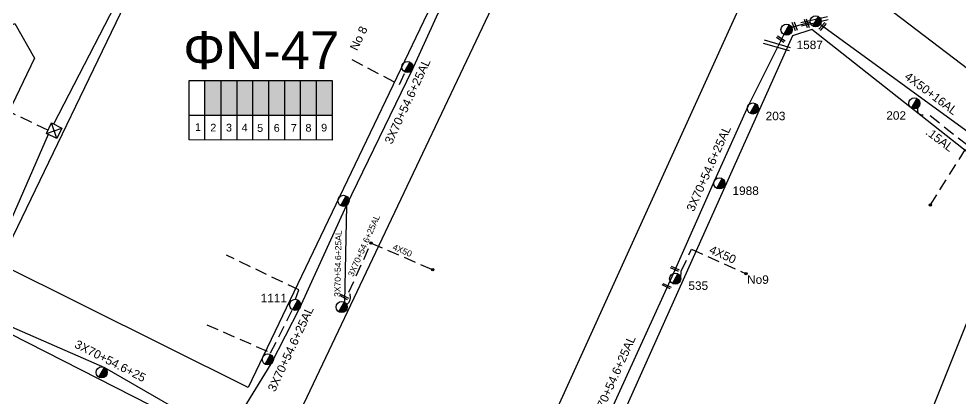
# Model space of a CAD drawing. Header units: millimetres. Extents: x 1421 to 7149, y 883 to 1925.
# Drawn here: x 5331.4 to 5531.3, y 1450.6 to 1531.1 of the extents above; entities that cross this region are included whole.
import ezdxf

# ---------------------------------------------------------------- set-up
doc = ezdxf.new("R2010")
doc.units = ezdxf.units.MM
doc.linetypes.add('DASHED', pattern=[19.05, 12.7, -6.35])
for name, color, linetype in [('Pillar', 7, 'Continuous'), ('Άγνωστα', 7, 'Continuous'), ('Γυμνά εναέρια ΧΤ και ΦΟΠ (3Φ)   4x50+16AL', 7, 'Continuous'), ('Διαφημιστική πινακίδα', 7, 'Continuous'), ('Καλώδια ΧΤ   3x150+50CU', 7, 'DASHED'), ('Καλώδια ΧΤ   3x150+70AL', 7, 'DASHED'), ('Μηχανική τομή', 7, 'Continuous'), ('Πλεκτός Στύλος', 7, 'Continuous'), ('Στύλος ΦΜ', 7, 'Continuous'), ('Στύλος ΦΜ @ 1', 7, 'Continuous'), ('Συνδέσεις', 7, 'Continuous'), ('Συνεστραμμένα ΧΤ   3x70+54.6+25 AL', 7, 'SYN_LINE'), ('Τομή', 7, 'Continuous'), ('Υπόβαθρο ΔΕΗ', 7, 'Continuous'), ('Υπόγεια καλώδια Παροχών ΧΤ   4x50AL', 7, 'DASHED')]:
    doc.layers.add(name, color=color, linetype=linetype)
doc.styles.get("Standard").update_dxf_attribs({"font": 'ARIAL.TTF'})
doc.linetypes.add('SYN_LINE', pattern='A,0.5,-0.0001,["/\\/\\/\\/",Standard,S=0.1,R=0,X=0,Y=-0.05],-0.25', length=0.7501)

# ---------------------------------------------------------------- blocks, each defined once
blk = doc.blocks.new('ΥΠΑΡΧΩΝ ΤΣΙΜΕΝΤΕΝΙΟΣ ΣΤΥΛΟΣ')
at = {"layer": 'Στύλος ΦΜ'}
blk.add_hatch(color=256, dxfattribs=at).paths.add_polyline_path([(-1.29, -2.28, 0.574793), (2.62, 0, 0.268822), (1.3, 2.27)])
blk.add_line((-1.29, -2.28), (1.3, 2.27), dxfattribs=at)
blk.add_circle((0, 0), 2.62, dxfattribs=at)
at = {"layer": 'Στύλος ΦΜ', "flags": 4}
for tag, p in [('ΑΡΙΘΜΟΣ', (-4.68, 8.05)), ('ΤΥΠΟΣ', (-4.91, 3.03))]:
    blk.add_attdef(tag, p, '', height=4, dxfattribs=at)
blk = doc.blocks.new('_ΣΥΝΔΕΣΗ')
at = {"layer": 'Συνδέσεις', "linetype": 'SYN_LINE', "ltscale": 40}
blk.add_hatch(color=256, dxfattribs=at).paths.add_polyline_path([(0.5, -0.01, 1), (-0.5, -0.01, 1)])
at = {"layer": 'Συνδέσεις'}
blk.add_circle((0, -0.01), 0.5, dxfattribs=at)
blk = doc.blocks.new('ΜΗΧΑΝΙΚΗ ΤΟΜΗ')
at = {"layer": 'Μηχανική τομή', "ltscale": 40}
for p, q in [((-3.67, 1.17), (3.91, 1.17)), ((3.91, -0.38), (-3.67, -0.38))]:
    blk.add_line(p, q, dxfattribs=at)
blk = doc.blocks.new('STYLOS PLEKTOS')
at = {"ltscale": 40}
blk.add_lwpolyline([(731.77, 1613.62), (736.74, 1608.66), (731.77, 1608.66), (736.74, 1613.62)], dxfattribs=at)
at = {"layer": 'Διαφημιστική πινακίδα', "ltscale": 40}
blk.add_lwpolyline([(731.77, 1613.62), (736.74, 1613.62), (736.74, 1608.66), (731.77, 1608.66)], close=True, dxfattribs=at)
blk = doc.blocks.new('ΤΟΜΗ')
at = {"layer": 'Τομή', "ltscale": 40}
for p, q in [((10.95, 0.22), (-12.13, 0.22)), ((10.95, -2.57), (-12.13, -2.57))]:
    blk.add_line(p, q, dxfattribs=at)

msp = doc.modelspace()

# ---------------------------------------------------------------- hatches: boundary and pattern name
at = {"layer": 'Pillar', "linetype": 'DASHED', "lineweight": -3, "ltscale": 0.2}
h = msp.add_hatch(color=62, dxfattribs=at)
h.dxf.hatch_style = 1
h.paths.add_polyline_path([(5370.93, 1510.65), (5374.33, 1510.65), (5374.33, 1518.02), (5370.93, 1518.02)])
h = msp.add_hatch(color=85, dxfattribs=at)
h.dxf.hatch_style = 1
h.paths.add_polyline_path([(5374.41, 1510.65), (5377.8, 1510.65), (5377.8, 1518.02), (5374.41, 1518.02)])
h = msp.add_hatch(color=1, dxfattribs=at)
h.dxf.hatch_style = 1
h.paths.add_polyline_path([(5377.81, 1510.57), (5381.11, 1510.57), (5381.11, 1517.94), (5377.81, 1517.94)])
h = msp.add_hatch(color=30, dxfattribs=at)
h.dxf.hatch_style = 1
h.paths.add_polyline_path([(5384.5, 1518), (5381.11, 1518), (5381.11, 1510.63), (5384.5, 1510.63)])
h = msp.add_hatch(color=151, dxfattribs=at)
h.dxf.hatch_style = 1
h.paths.add_polyline_path([(5388.02, 1517.96), (5384.58, 1517.96), (5384.58, 1510.6), (5388.02, 1510.6)])
h = msp.add_hatch(color=5, dxfattribs=at)
h.dxf.hatch_style = 1
h.paths.add_polyline_path([(5391.29, 1518), (5387.91, 1518), (5387.91, 1510.62), (5391.29, 1510.62)])
at = {"layer": 'Pillar', "lineweight": -3, "ltscale": 0.1}
msp.add_hatch(color=50, dxfattribs=at).paths.add_polyline_path([(5394.62, 1518.02), (5391.23, 1518.02), (5391.23, 1510.64), (5394.62, 1510.64)])
at = {"layer": 'Pillar', "linetype": 'DASHED', "lineweight": -3, "ltscale": 0.2}
h = msp.add_hatch(color=6, dxfattribs=at)
h.dxf.hatch_style = 1
h.paths.add_polyline_path([(5397.97, 1518.01), (5394.58, 1518.01), (5394.58, 1510.63), (5397.97, 1510.63)])

# ---------------------------------------------------------------- linework, layer by layer
at = {"layer": 'Pillar', "lineweight": -3, "ltscale": 40}
for points in [[(5367.61, 1505.38), (5367.61, 1518.02), (5397.94, 1518.02), (5397.94, 1505.35), (5367.61, 1505.38)], [(5370.94, 1505.38), (5370.94, 1518.02)], [(5374.38, 1505.37), (5374.38, 1518.02)], [(5377.81, 1505.37), (5377.82, 1518.02)], [(5381.11, 1505.37), (5381.11, 1518.02)], [(5384.5, 1505.36), (5384.5, 1518.02)], [(5387.89, 1505.36), (5387.9, 1518.02)], [(5391.23, 1505.36), (5391.23, 1518.02)], [(5394.62, 1505.35), (5394.62, 1518.02)], [(5367.61, 1510.66), (5397.94, 1510.63)]]:
    msp.add_lwpolyline(points, dxfattribs=at)
at = {"layer": 'Γυμνά εναέρια ΧΤ και ΦΟΠ (3Φ)   4x50+16AL', "color": 85, "lineweight": -3, "ltscale": 0.2}
msp.add_lwpolyline([(5556.88, 1489.61), (5501.57, 1529.88)], dxfattribs=at)
at = {"layer": 'Καλώδια ΧΤ   3x150+50CU', "color": 85, "lineweight": -3, "ltscale": 0.2}
for points in [[(5402.11, 1522.43), (5412.25, 1517.17), (5413.44, 1519.79)], [(5371.36, 1466.13), (5384.9, 1460.21), (5389.53, 1469.34)]]:
    msp.add_lwpolyline(points, dxfattribs=at)
msp.add_lwpolyline([(5524.96, 1491.57), (5532.89, 1504.18), (5524.08, 1511.15, -1.083115), (5522.48, 1512.41, 4.822947)], format="xyb", dxfattribs=at)
at = {"layer": 'Καλώδια ΧΤ   3x150+70AL', "color": 85, "lineweight": -3, "ltscale": 0.2}
msp.add_lwpolyline([(5401.03, 1470.43, 0.401273), (5401.52, 1473.04), (5406.22, 1483.48)], format="xyb", dxfattribs=at)
at = {"layer": 'Συνεστραμμένα ΧΤ   3x70+54.6+25 AL', "color": 85, "lineweight": -3, "ltscale": 20}
msp.add_line((5401.01, 1491.47), (5400.57, 1470.92), dxfattribs=at)
msp.add_lwpolyline([(5376.01, 1443.19), (5385.04, 1457.86), (5391.11, 1469.74), (5401.01, 1491.47), (5414.92, 1520.23), (5437.58, 1569.85)], dxfattribs=at)
at = {"layer": 'Συνεστραμμένα ΧΤ   3x70+54.6+25 AL', "color": 30, "lineweight": -3, "ltscale": 20}
for points in [[(5356.16, 1542.36), (5338.82, 1508.76)], [(5337.66, 1506.56), (5321.91, 1470.47)]]:
    msp.add_lwpolyline(points, dxfattribs=at)
at = {"layer": 'Συνεστραμμένα ΧΤ   3x70+54.6+25 AL', "color": 133, "lineweight": -3, "ltscale": 20}
for points in [[(5495.47, 1529.34), (5499.45, 1530.42)], [(5493.85, 1527.77), (5486.25, 1512.64), (5479.16, 1496.74), (5470.06, 1476.34), (5454.98, 1443.29), (5442.28, 1410.44)]]:
    msp.add_lwpolyline(points, dxfattribs=at)
at = {"layer": 'Συνεστραμμένα ΧΤ   3x70+54.6+25 AL', "color": 27, "lineweight": -3, "ltscale": 20}
msp.add_lwpolyline([(5322.51, 1468.87), (5349.59, 1457.04), (5374.41, 1442.76)], dxfattribs=at)
at = {"layer": 'Υπόβαθρο ΔΕΗ', "lineweight": -3, "ltscale": 0.2}
for points in [[(5544.08, 1511.93), (5503.17, 1543.12), (5525.75, 1592.37), (5530.65, 1593.77), (5568.02, 1552.98), (5552.22, 1513.82), (5544.08, 1511.93)], [(5380.1, 1452.83), (5327.31, 1479.11), (5357.78, 1542.14), (5434.06, 1577.37), (5436.81, 1571.26), (5380.1, 1452.83)], [(5435.35, 1425.44), (5486.67, 1538.62), (5451.1, 1566.48), (5447.04, 1565.62), (5391.24, 1447.93), (5435.35, 1425.44)], [(5316.33, 1484.44), (5283.39, 1500.69), (5283.39, 1507.21), (5330.56, 1530.14), (5334.79, 1522.78), (5316.33, 1484.44)], [(5447.16, 1419.11), (5502.69, 1391.55), (5543.75, 1494.16), (5499.78, 1528.83), (5495.67, 1527.51), (5447.16, 1419.11)], [(5297.54, 1417.7), (5322.07, 1468), (5374.24, 1441.52), (5351.66, 1394.44), (5297.54, 1417.7)]]:
    msp.add_lwpolyline(points, dxfattribs=at)
at = {"layer": 'Υπόγεια καλώδια Παροχών ΧΤ   4x50AL', "color": 30, "lineweight": -3, "ltscale": 0.2}
msp.add_lwpolyline([(5337.61, 1507.44), (5324.25, 1513.87)], dxfattribs=at)
at = {"layer": 'Υπόγεια καλώδια Παροχών ΧΤ   4x50AL', "color": 85, "lineweight": -3, "ltscale": 0.2}
for points in [[(5406.22, 1483.48), (5419.32, 1477.83)], [(5390.15, 1471.54), (5390.9, 1473.52), (5375.52, 1480.91)]]:
    msp.add_lwpolyline(points, dxfattribs=at)
at = {"layer": 'Υπόγεια καλώδια Παροχών ΧΤ   4x50AL', "color": 133, "lineweight": -3, "ltscale": 0.2}
msp.add_lwpolyline([(5471.97, 1475.98), (5472.08, 1477.54), (5474.26, 1482.18), (5485.84, 1476.98)], dxfattribs=at)

# ---------------------------------------------------------------- block references
at = {"layer": 'Μηχανική τομή', "lineweight": -3}
for p, xscale, yscale, zscale, rotation in [((5498.85, 1530.12), 0.2500000000006404, 0.2500000000006404, 0.2500000000006404, 109.8881905579281), ((5496.26, 1529.49), 0.2500000000006404, 0.2500000000006404, 0.2500000000006404, 109.8881905579281), ((5501.99, 1529.58), 0.2500000000003472, 0.2500000000003472, 0.2500000000003472, 228.5593554002892), ((5493.29, 1526.86), 0.2500000000006166, 0.2500000000006166, 0.2500000000006166, 146.0258502617781), ((5470.77, 1478.07), 0.2500000000010414, 0.2500000000010414, 0.2500000000010414, 156.4502699979086), ((5469.04, 1474.44), 0.2500000000008089, 0.2500000000008089, 0.2500000000008089, 155.367532116834), ((5400.42, 1471.99), 0.2500000000011469, 0.2500000000011469, 0.2500000000011469, 333.2671663722479)]:
    msp.add_blockref('ΜΗΧΑΝΙΚΗ ΤΟΜΗ', p, dxfattribs=dict(at, xscale=xscale, yscale=yscale, zscale=zscale, rotation=rotation))
at = {"layer": 'Πλεκτός Στύλος', "lineweight": -3, "xscale": 0.4999999999998146, "yscale": 0.4999999999998146, "zscale": 0.4999999999998146, "rotation": 64.20605518671401}
msp.add_blockref('STYLOS PLEKTOS', (5904.49, 826.25), dxfattribs=at)
at = {"layer": 'Στύλος ΦΜ @ 1', "lineweight": -3, "ltscale": 40, "xscale": 0.4499999999998181, "yscale": 0.4499999999998181, "zscale": 0.4499999999998181}
for p in [(5500.62, 1530.57), (5413.92, 1520.87), (5400.36, 1492.46), (5399.98, 1469.89), (5384.3, 1458.78), (5349.01, 1456.02)]:
    msp.add_blockref('ΥΠΑΡΧΩΝ ΤΣΙΜΕΝΤΕΝΙΟΣ ΣΤΥΛΟΣ', p, dxfattribs=at)
at = {"layer": 'Στύλος ΦΜ @ 1', "lineweight": -3, "ltscale": 40}
ref = msp.add_blockref('ΥΠΑΡΧΩΝ ΤΣΙΜΕΝΤΕΝΙΟΣ ΣΤΥΛΟΣ', (5494.43, 1528.8), dxfattribs=dict(at, xscale=0.4499999999998181, yscale=0.4499999999998181, zscale=0.4499999999998181))
ref.add_attrib('ΑΡΙΘΜΟΣ', '1587', (5496.55, 1524.67), dxfattribs={"layer": 'Στύλος ΦΜ', "height": 1.8, "flags": 4})
ref = msp.add_blockref('ΥΠΑΡΧΩΝ ΤΣΙΜΕΝΤΕΝΙΟΣ ΣΤΥΛΟΣ', (5487.28, 1512.06), dxfattribs=dict(at, xscale=0.4499999999998181, yscale=0.4499999999998181, zscale=0.4499999999998181))
ref.add_attrib('ΑΡΙΘΜΟΣ', '203', (5489.99, 1509.57), dxfattribs={"layer": 'Στύλος ΦΜ', "height": 1.8, "flags": 4})
ref = msp.add_blockref('ΥΠΑΡΧΩΝ ΤΣΙΜΕΝΤΕΝΙΟΣ ΣΤΥΛΟΣ', (5521.55, 1513.14), dxfattribs=dict(at, xscale=0.4499999999998181, yscale=0.4499999999998181, zscale=0.4499999999998181))
ref.add_attrib('ΑΡΙΘΜΟΣ', '202', (5515.6, 1509.67), dxfattribs={"layer": 'Στύλος ΦΜ', "height": 1.8, "flags": 4})
ref = msp.add_blockref('ΥΠΑΡΧΩΝ ΤΣΙΜΕΝΤΕΝΙΟΣ ΣΤΥΛΟΣ', (5480.18, 1496.15), dxfattribs=dict(at, xscale=0.4499999999998181, yscale=0.4499999999998181, zscale=0.4499999999998181))
ref.add_attrib('ΑΡΙΘΜΟΣ', '1988', (5482.95, 1493.7), dxfattribs={"layer": 'Στύλος ΦΜ', "height": 1.8, "flags": 4})
ref = msp.add_blockref('ΥΠΑΡΧΩΝ ΤΣΙΜΕΝΤΕΝΙΟΣ ΣΤΥΛΟΣ', (5470.79, 1475.92), dxfattribs=dict(at, xscale=0.4499999999998181, yscale=0.4499999999998181, zscale=0.4499999999998181))
ref.add_attrib('ΑΡΙΘΜΟΣ', '535', (5473.59, 1473.55), dxfattribs={"layer": 'Στύλος ΦΜ', "height": 1.8, "flags": 4})
ref = msp.add_blockref('ΥΠΑΡΧΩΝ ΤΣΙΜΕΝΤΕΝΙΟΣ ΣΤΥΛΟΣ', (5390.11, 1470.36), dxfattribs=dict(at, xscale=0.4499999999998181, yscale=0.4499999999998181, zscale=0.4499999999998181))
ref.add_attrib('ΤΥΠΟΣ', '1111', (5382.77, 1470.91), dxfattribs={"layer": 'Στύλος ΦΜ', "height": 1.8, "flags": 4})
at = {"layer": 'Συνδέσεις', "lineweight": -3, "xscale": 0.4777242751392805, "yscale": 0.4777242751392805, "zscale": 0.4777242751392805}
for p in [(5524.96, 1491.58), (5406.23, 1483.49), (5419.32, 1477.83), (5485.84, 1476.98)]:
    msp.add_blockref('_ΣΥΝΔΕΣΗ', p, dxfattribs=at)
at = {"layer": 'Τομή', "lineweight": -3}
for p, xscale, yscale, zscale, rotation in [((5500.44, 1530.87), 0.2500000000001559, 0.2500000000001559, 0.2500000000001559, 12.84595134978317), ((5492.63, 1525.66), 0.2500000000002297, 0.2500000000002297, 0.2500000000002297, 343.9781169301968)]:
    msp.add_blockref('ΤΟΜΗ', p, dxfattribs=dict(at, xscale=xscale, yscale=yscale, zscale=zscale, rotation=rotation))

# ---------------------------------------------------------------- texts
at = {"layer": 'Pillar', "lineweight": -3, "ltscale": 30, "char_height": 1.63, "width": 11.2573, "attachment_point": 1}
for s, insert in [('1', (5368.85, 1508.94)), ('2', (5372.09, 1508.81)), ('3', (5375.42, 1508.81)), ('4', (5378.73, 1508.81)), ('5', (5382.03, 1508.73)), ('6', (5385.55, 1508.75)), ('7', (5389.18, 1508.75)), ('8', (5392.29, 1508.78)), ('9', (5395.62, 1508.81))]:
    msp.add_mtext(s, dxfattribs=dict(at, insert=insert))
at = {"layer": 'Άγνωστα', "color": 7, "lineweight": -3, "attachment_point": 1}
for s, insert, char_height, width, rotation in [('No 8', (5401.64, 1524.95), 1.8, 6.8308, 64.6576), ('3X70+54.6+25AL', (5409, 1505.09), 1.8, 11.0807, 65), ('4X50+16AL', (5520.39, 1519.95), 1.8, 11.0807, 323), ('3X70+54.6+25AL', (5473.09, 1490.74), 1.8, 11.0807, 66), ('.15AL', (5524.87, 1508.16), 1.8, 11.0807, 323), ('3X70+54.6+25AL', (5401.23, 1476.75), 1.3, 11.0807, 66), ('3X70+54.6+25AL', (5398.41, 1472.06), 1.3, 11.0807, 89), ('4X50', (5411.17, 1483.34), 1.3, 11.0807, 337), ('4X50', (5478.57, 1483.07), 1.8, 11.0807, 336), ('3X70+54.6+25AL', (5384.19, 1452.52), 1.8, 11.0807, 65), ('3X70+54.6+25AL', (5452.84, 1446.17), 1.8, 11.0807, 66), ('3X70+54.6+25', (5343.92, 1463.01), 1.8, 6.8308, 333), ('3X48+38+16', (5530.61, 1444.04), 1.8, 15.3084, 69)]:
    msp.add_mtext(s, dxfattribs=dict(at, insert=insert, char_height=char_height, width=width, rotation=rotation))
at = {"layer": 'Άγνωστα', "color": 7, "lineweight": -3, "insert": (5486.05, 1476.63), "char_height": 1.8, "width": 6.8308, "attachment_point": 1}
msp.add_mtext('No9', dxfattribs=at)
at = {"layer": 'Υπόβαθρο ΔΕΗ', "lineweight": -3, "insert": (5366.33, 1528.45), "char_height": 8, "width": 84.6573, "attachment_point": 1}
msp.add_mtext('ΦN-47', dxfattribs=at)

doc.saveas('drawing.dxf')
